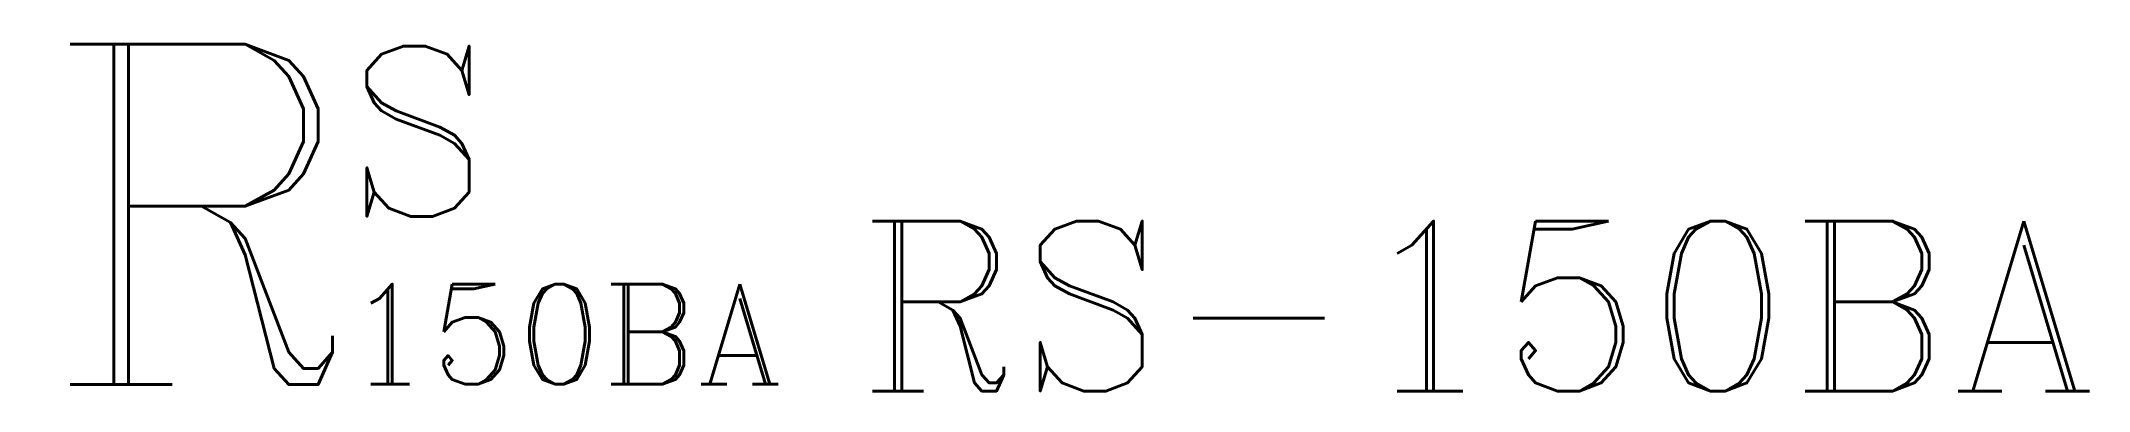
# Model space of a CAD drawing. Header units: inches. Extents: x -19 to 104, y 0 to 21.
import ezdxf

# ---------------------------------------------------------------- set-up
doc = ezdxf.new("R2010")
doc.units = ezdxf.units.IN
doc.header["$LTSCALE"] = 48
doc.header["$MEASUREMENT"] = 0
doc.styles.add('FSL12-1', font='complex.shx')
doc.styles.add('WS8th', font='complex.shx', dxfattribs={"height": 0.1875})

msp = doc.modelspace()

# ---------------------------------------------------------------- texts
at = {"style": 'WS8th'}
msp.add_attdef('RS-150BA', (30.33, -0.39), ' ', height=10.19, dxfattribs=at)

# ---------------------------------------------------------------- wipeouts: each hides what was drawn before it
msp.add_wipeout([(-18.65, 0), (27.07, 0), (27.07, 20.59), (-18.65, 20.59)])

# ---------------------------------------------------------------- next in the draw order: texts
at = {"linetype": 'Continuous', "insert": (-18.65, 20.4), "char_height": 20.4, "width": 1.13686837721616e-13, "attachment_point": 1, "style": 'FSL12-1'}
msp.add_mtext('R', dxfattribs=at)
at = {"linetype": 'Continuous', "attachment_point": 1, "style": 'FSL12-1'}
for s, insert, char_height in [('S', (-0.42, 20.28), 10.2), ('150BA', (-0.42, 6.02), 6)]:
    msp.add_mtext(s, dxfattribs=dict(at, insert=insert, char_height=char_height))

doc.saveas('drawing.dxf')
